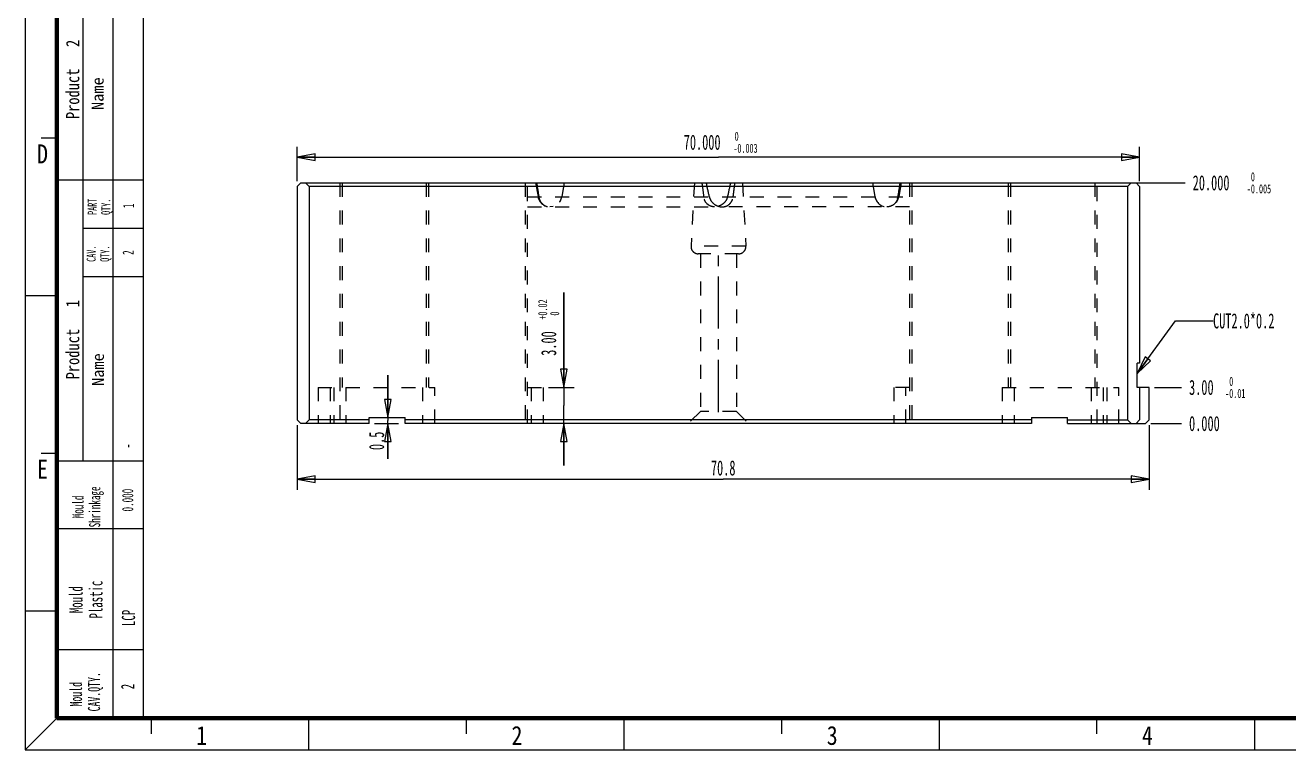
# Model space of a CAD drawing. Header units: millimetres. Extents: x 6 to 208, y 4 to 147.
# Drawn here: x 6.1 to 111.1, y 4 to 64.2 of the extents above; entities that cross this region are included whole.
import ezdxf
from ezdxf.enums import TextEntityAlignment as Align

# ---------------------------------------------------------------- set-up
doc = ezdxf.new("R2010")
doc.units = ezdxf.units.MM
doc.header["$LTSCALE"] = 11.55
doc.linetypes.add('CENTER', pattern=[0.6, 0.375, -0.075, 0.075, -0.075])
doc.linetypes.add('HIDDEN', pattern=[0.2, 0.1, -0.1])
doc.layers.get('0').update_dxf_attribs({"linetype": 'CONTINUOUS'})
for name, color, linetype in [('AXIS', 7, 'CONTINUOUS'), ('DEFAULT_2', 4, 'HIDDEN'), ('DIM', 7, 'CONTINUOUS'), ('NOTE', 7, 'CONTINUOUS')]:
    doc.layers.add(name, color=color, linetype=linetype)
doc.styles.get("Standard").update_dxf_attribs({"font": 'txt', "width": 0.6})
doc.styles.add('TEXTSTYLE_10', font='txt')
doc.styles.add('TEXTSTYLE_4', font='txt', dxfattribs={"width": 0.8})
doc.styles.add('TEXTSTYLE_5', font='txt', dxfattribs={"width": 0.85})
doc.dimstyles.new('DIMSTYLE_10', dxfattribs={"dimtxt": 1.25, "dimasz": 1.5, "dimexe": 1.75, "dimexo": 0.875, "dimtad": 0, "dimtih": 1, "dimtoh": 1, "dimdec": 3, "dimzin": 0, "dimdsep": 46, "dimtxsty": 'STANDARD', "dimblk": 'CLOSED', "dimblk1": 'CLOSED', "dimblk2": 'CLOSED', "dimcen": 0.09, "dimadec": 0, "dimazin": 0, "dimtol": 1, "dimtm": 0.005, "dimtfac": 0.6, "dimtdec": 3, "dimtofl": 0, "dimtmove": 0, "dimatfit": 3, "dimldrblk": 'CLOSED', "dimfxl": 1, "dimtolj": 1, "dimtzin": 0, "dimarcsym": 0})
doc.dimstyles.new('DIMSTYLE_2', dxfattribs={"dimtxt": 1.25, "dimasz": 1.5, "dimexe": 1.75, "dimexo": 0.875, "dimtad": 0, "dimtih": 1, "dimtoh": 1, "dimdec": 3, "dimzin": 0, "dimdsep": 46, "dimtxsty": 'STANDARD', "dimblk": 'CLOSED', "dimblk1": 'CLOSED', "dimblk2": 'CLOSED', "dimcen": 0.09, "dimadec": 0, "dimazin": 0, "dimtp": 0.1, "dimtm": 0.1, "dimtfac": 1, "dimtdec": 3, "dimtofl": 0, "dimtmove": 0, "dimatfit": 3, "dimldrblk": 'CLOSED', "dimfxl": 1, "dimtolj": 1, "dimtzin": 0, "dimarcsym": 0})
doc.dimstyles.new('DIMSTYLE_4', dxfattribs={"dimtxt": 1.25, "dimasz": 1.5, "dimexe": 1.75, "dimexo": 0.875, "dimtad": 1, "dimdec": 3, "dimzin": 0, "dimdsep": 46, "dimtxsty": 'STANDARD', "dimblk": 'CLOSED', "dimblk1": 'CLOSED', "dimblk2": 'CLOSED', "dimcen": 0.09, "dimadec": 0, "dimazin": 0, "dimtol": 1, "dimtm": 0.003, "dimtfac": 0.6, "dimtdec": 3, "dimtofl": 0, "dimtmove": 0, "dimatfit": 3, "dimldrblk": 'CLOSED', "dimfxl": 1, "dimtolj": 1, "dimtzin": 0, "dimarcsym": 0})
doc.dimstyles.new('DIMSTYLE_5', dxfattribs={"dimtxt": 1.25, "dimasz": 1.5, "dimexe": 1.75, "dimexo": 0.875, "dimtad": 1, "dimdec": 1, "dimzin": 0, "dimdsep": 46, "dimtxsty": 'STANDARD', "dimblk": 'CLOSED', "dimblk1": 'CLOSED', "dimblk2": 'CLOSED', "dimcen": 0.09, "dimadec": 0, "dimazin": 0, "dimtp": 0.3, "dimtm": 0.3, "dimtfac": 1, "dimtdec": 1, "dimtofl": 0, "dimtmove": 0, "dimatfit": 3, "dimldrblk": 'CLOSED', "dimfxl": 1, "dimtolj": 1, "dimtzin": 0, "dimarcsym": 0})
doc.dimstyles.new('DIMSTYLE_6', dxfattribs={"dimtxt": 1.25, "dimasz": 1.5, "dimexe": 1.75, "dimexo": 0.875, "dimtad": 1, "dimdec": 1, "dimzin": 0, "dimdsep": 46, "dimtxsty": 'STANDARD', "dimblk": 'CLOSED', "dimblk1": 'CLOSED', "dimblk2": 'CLOSED', "dimcen": 0.09, "dimadec": 0, "dimazin": 0, "dimtp": 0.1, "dimtm": 0.1, "dimtfac": 1, "dimtdec": 1, "dimtofl": 0, "dimtmove": 0, "dimatfit": 3, "dimldrblk": 'CLOSED', "dimfxl": 1, "dimtolj": 1, "dimtzin": 0, "dimarcsym": 0})
doc.dimstyles.new('DIMSTYLE_8', dxfattribs={"dimtxt": 1.25, "dimasz": 1.5, "dimexe": 1.75, "dimexo": 0.875, "dimtad": 1, "dimzin": 0, "dimdsep": 46, "dimtxsty": 'STANDARD', "dimblk": 'CLOSED', "dimblk1": 'CLOSED', "dimblk2": 'CLOSED', "dimcen": 0.09, "dimadec": 0, "dimazin": 0, "dimtol": 1, "dimtp": 0.02, "dimtfac": 0.6, "dimtofl": 0, "dimtmove": 0, "dimatfit": 3, "dimldrblk": 'CLOSED', "dimfxl": 1, "dimtolj": 1, "dimtzin": 0, "dimarcsym": 0})
doc.dimstyles.new('DIMSTYLE_9', dxfattribs={"dimtxt": 1.25, "dimasz": 1.5, "dimexe": 1.75, "dimexo": 0.875, "dimtad": 0, "dimtih": 1, "dimtoh": 1, "dimzin": 0, "dimdsep": 46, "dimtxsty": 'STANDARD', "dimblk": 'CLOSED', "dimblk1": 'CLOSED', "dimblk2": 'CLOSED', "dimcen": 0.09, "dimadec": 0, "dimazin": 0, "dimtol": 1, "dimtm": 0.01, "dimtfac": 0.6, "dimtofl": 0, "dimtmove": 0, "dimatfit": 3, "dimldrblk": 'CLOSED', "dimfxl": 1, "dimtolj": 1, "dimtzin": 0, "dimarcsym": 0})
doc.dimstyles.get("Standard").update_dxf_attribs({"dimtxt": 1.25, "dimasz": 1.5, "dimexe": 1.75, "dimexo": 0.875, "dimtad": 1, "dimdec": 3, "dimzin": 0, "dimdsep": 46, "dimtxsty": 'STANDARD', "dimblk": 'CLOSED', "dimblk1": 'CLOSED', "dimblk2": 'CLOSED', "dimcen": 0.09, "dimadec": 0, "dimazin": 0, "dimtol": 1, "dimtp": 0.001, "dimtm": 0.001, "dimtfac": 1, "dimtdec": 3, "dimtofl": 0, "dimtmove": 0, "dimatfit": 3, "dimldrblk": 'CLOSED', "dimfxl": 1, "dimtolj": 1, "dimtzin": 0, "dimarcsym": 0})

# ---------------------------------------------------------------- blocks, each defined once
blk = doc.blocks.new('_CLOSED')
at = {"color": 0, "linetype": 'ByBlock'}
for p, q in [((0, 0), (-1, 0.183)), ((-1, 0.183), (-1, -0.183)), ((-1, -0.183), (0, 0)), ((-1, 0), (0, 0))]:
    blk.add_line(p, q, dxfattribs=at)
blk = doc.blocks.new('*D8')
at = {"layer": 'DIM', "color": 2, "linetype": 'Continuous'}
for p, q in [((28.7, 51.27), (28.7, 54.13)), ((98.7, 51.27), (98.7, 54.13)), ((28.7, 53.26), (63.7, 53.26)), ((98.7, 53.26), (63.7, 53.26))]:
    blk.add_line(p, q, dxfattribs=at)
at = {"layer": 'DIM', "color": 2, "linetype": 'Continuous', "xscale": 1.5, "yscale": 1.5, "zscale": 1.5, "rotation": 180}
blk.add_blockref('_CLOSED', (28.7, 53.26), dxfattribs=at)
at = {"layer": 'DIM', "color": 2, "linetype": 'Continuous', "xscale": 1.5, "yscale": 1.5, "zscale": 1.5}
blk.add_blockref('_CLOSED', (98.7, 53.26), dxfattribs=at)
at = {"layer": 'DIM', "color": 2, "linetype": 'Continuous', "width": 0.6}
for s, height, p in [('70.000', 1.25, (62.35, 53.88)), (' 0', 0.75, (65.05, 54.63)), ('-0.003', 0.75, (65.95, 53.63))]:
    blk.add_text(s, height=height, dxfattribs=at).set_placement(p, align=Align.CENTER)
blk = doc.blocks.new('*D15')
at = {"layer": 'DIM', "color": 2, "linetype": 'Continuous'}
for p, q in [((28.7, 31), (28.7, 25.63)), ((99.5, 31), (99.5, 25.63)), ((28.7, 26.51), (64.1, 26.51)), ((99.5, 26.51), (64.1, 26.51))]:
    blk.add_line(p, q, dxfattribs=at)
at = {"layer": 'DIM', "color": 2, "linetype": 'Continuous', "xscale": 1.5, "yscale": 1.5, "zscale": 1.5, "rotation": 180}
blk.add_blockref('_CLOSED', (28.7, 26.51), dxfattribs=at)
at = {"layer": 'DIM', "color": 2, "linetype": 'Continuous', "xscale": 1.5, "yscale": 1.5, "zscale": 1.5}
blk.add_blockref('_CLOSED', (99.5, 26.51), dxfattribs=at)
at = {"layer": 'DIM', "color": 2, "linetype": 'Continuous', "insert": (64.1, 28.07), "char_height": 1.25, "width": 3, "attachment_point": 2, "line_spacing_factor": 0.9}
blk.add_mtext('70.8', dxfattribs=at)
blk = doc.blocks.new('*D16')
at = {"layer": 'DIM', "color": 2, "linetype": 'Continuous'}
for p, q in [((36.23, 31.64), (36.23, 35.14)), ((36.23, 35.14), (36.23, 31.39)), ((35.12, 31.14), (37.11, 31.14)), ((36.23, 28.21), (36.23, 31.39)), ((36.23, 31.14), (36.23, 28.21))]:
    blk.add_line(p, q, dxfattribs=at)
at = {"layer": 'DIM', "color": 2, "linetype": 'Continuous', "xscale": 1.5, "yscale": 1.5, "zscale": 1.5}
for p, rotation in [((36.23, 31.64), 270), ((36.23, 31.14), 90)]:
    blk.add_blockref('_CLOSED', p, dxfattribs=dict(at, rotation=rotation))
at = {"layer": 'DIM', "color": 2, "linetype": 'Continuous', "insert": (34.67, 30.46), "char_height": 1.25, "width": 2.25, "attachment_point": 3, "rotation": 90, "line_spacing_factor": 0.9}
blk.add_mtext('0.5', dxfattribs=at)
blk = doc.blocks.new('*D21')
at = {"layer": 'DIM', "color": 2, "linetype": 'Continuous'}
for p, q in [((50.85, 34.14), (50.85, 42.01)), ((50.85, 42.01), (50.85, 32.64)), ((49.57, 34.14), (51.72, 34.14)), ((50.85, 27.64), (50.85, 32.64)), ((50.85, 31.14), (50.85, 27.64))]:
    blk.add_line(p, q, dxfattribs=at)
at = {"layer": 'DIM', "color": 2, "linetype": 'Continuous', "xscale": 1.5, "yscale": 1.5, "zscale": 1.5}
for p, rotation in [((50.85, 34.14), 270), ((50.85, 31.14), 90)]:
    blk.add_blockref('_CLOSED', p, dxfattribs=dict(at, rotation=rotation))
at = {"layer": 'DIM', "color": 2, "linetype": 'Continuous', "width": 0.6}
for s, height, p in [('+0.02', 0.75, (49.47, 39.76)), (' 0', 0.75, (50.47, 39.76)), ('3.00', 1.25, (50.22, 36.76))]:
    blk.add_text(s, height=height, rotation=90, dxfattribs=at).set_placement(p)
blk = doc.blocks.new('*D22')
at = {"layer": 'DIM', "color": 2, "linetype": 'Continuous'}
blk.add_line((99.94, 34.14), (102.19, 34.14), dxfattribs=at)
at = {"layer": 'DIM', "color": 2, "linetype": 'Continuous', "width": 0.6}
for s, height, p in [('3.00', 1.25, (102.81, 33.51)), (' 0', 0.75, (105.81, 34.26)), ('-0.01', 0.75, (105.81, 33.26))]:
    blk.add_text(s, height=height, dxfattribs=at).set_placement(p)
blk = doc.blocks.new('*D23')
at = {"layer": 'DIM', "color": 2, "linetype": 'Continuous'}
blk.add_line((99.64, 31.14), (102.19, 31.14), dxfattribs=at)
at = {"layer": 'DIM', "color": 2, "linetype": 'Continuous', "insert": (102.81, 31.76), "char_height": 1.25, "width": 3.75, "attachment_point": 1, "line_spacing_factor": 0.9}
blk.add_mtext('0.000', dxfattribs=at)
blk = doc.blocks.new('*D24')
at = {"layer": 'DIM', "color": 2, "linetype": 'Continuous'}
blk.add_line((98.44, 51.14), (102.49, 51.14), dxfattribs=at)
at = {"layer": 'DIM', "color": 2, "linetype": 'Continuous', "width": 0.6}
for s, height, p in [('20.000', 1.25, (103.11, 50.51)), (' 0', 0.75, (107.61, 51.26)), ('-0.005', 0.75, (107.61, 50.26))]:
    blk.add_text(s, height=height, dxfattribs=at).set_placement(p)
blk = doc.blocks.new('*T35')
at = {"color": 0, "linetype": 'ByBlock', "lineweight": -2}
for p, q in [((0, 0), (7.0525, 0)), ((0, 0), (0, -67.9875)), ((2.0475, 0), (2.0475, -46.725)), ((4.55, 0), (4.55, -67.9875)), ((7.0525, 0), (7.0525, -67.9875)), ((2.0475, -4.025), (7.0525, -4.025)), ((2.0475, -8.05), (7.0525, -8.05)), ((0, -23.3625), (7.0525, -23.3625)), ((2.0475, -27.3875), (7.0525, -27.3875)), ((2.0475, -31.4125), (7.0525, -31.4125)), ((0, -46.725), (7.0525, -46.725)), ((0, -52.325), (7.0525, -52.325)), ((0, -62.3875), (7.0525, -62.3875)), ((0, -67.9875), (7.0525, -67.9875))]:
    blk.add_line(p, q, dxfattribs=at)

msp = doc.modelspace()

# ---------------------------------------------------------------- linework, layer by layer
at = {"color": 7, "linetype": 'Continuous'}
for p, q in [((6.108, 146.5281), (6.108, 4.0286)), ((8.7236, 54.8472), (7.4139, 54.8472)), ((29.0021, 51.137), (28.7021, 50.837)), ((28.7021, 50.837), (28.7021, 31.437)), ((29.0021, 51.137), (98.4021, 51.137)), ((29.7021, 50.837), (29.4021, 51.137)), ((29.7021, 50.837), (29.7021, 31.437)), ((97.7021, 50.837), (29.7021, 50.837)), ((98.0021, 51.137), (97.7021, 50.837)), ((97.7021, 50.837), (97.7021, 31.437)), ((98.7021, 50.837), (98.4021, 51.137)), ((98.7021, 50.837), (98.7021, 36.137)), ((8.7236, 41.7499), (6.1041, 41.7499)), ((98.7021, 36.137), (98.5021, 36.137)), ((98.5021, 34.137), (98.5021, 36.137)), ((99.5021, 34.137), (98.5021, 34.137)), ((98.7021, 34.137), (98.7021, 31.437)), ((99.5021, 31.437), (99.5021, 34.137)), ((34.6818, 31.137), (34.6818, 31.637)), ((34.6818, 31.637), (37.6818, 31.637)), ((37.6818, 31.137), (37.6818, 31.637)), ((89.7225, 31.637), (92.7225, 31.637)), ((89.7225, 31.637), (89.7225, 31.137)), ((92.7225, 31.137), (92.7225, 31.637)), ((28.7021, 31.437), (29.0021, 31.137)), ((34.6818, 31.137), (29.0021, 31.137)), ((29.4021, 31.137), (29.7021, 31.437)), ((34.6818, 31.437), (29.7021, 31.437)), ((89.7225, 31.437), (37.6818, 31.437)), ((89.7225, 31.137), (37.6818, 31.137)), ((92.7225, 31.437), (97.7021, 31.437)), ((92.7225, 31.137), (99.2021, 31.137)), ((97.7021, 31.437), (98.0021, 31.137)), ((98.4021, 31.137), (98.7021, 31.437)), ((99.2021, 31.137), (99.5021, 31.437)), ((8.7236, 28.6525), (7.4139, 28.6525)), ((8.7236, 15.5551), (6.1041, 15.5551)), ((8.7236, 6.6489), (6.1041, 4.0294)), ((16.582, 5.3392), (16.582, 6.6489)), ((29.6794, 4.0294), (29.6794, 6.6489)), ((42.7768, 5.3392), (42.7768, 6.6489)), ((55.8741, 4.0294), (55.8741, 6.6489)), ((68.9715, 5.3392), (68.9715, 6.6489)), ((82.0689, 4.0294), (82.0689, 6.6489)), ((95.154, 5.3392), (95.154, 6.6489)), ((108.2636, 4.0294), (108.2636, 6.6489)), ((6.108, 4.0286), (207.6723, 4.0286))]:
    msp.add_line(p, q, dxfattribs=at)
at = {"color": 7, "linetype": 'Continuous', "const_width": 0.35}
for points in [[(8.7236, 143.9094), (8.7236, 6.6489)], [(8.7236, 6.6489), (205.1841, 6.6489)]]:
    msp.add_lwpolyline(points, dxfattribs=at)
at = {"layer": 'AXIS', "color": 1, "linetype": 'CENTER'}
msp.add_line((63.7021, 32.087), (63.7021, 45.287), dxfattribs=at)
at = {"layer": 'DEFAULT_2', "color": 4, "linetype": 'HIDDEN'}
for p, q in [((32.2318, 51.1366), (32.2318, 31.137)), ((32.4318, 51.1366), (32.4318, 34.137)), ((39.4234, 51.1366), (39.4234, 34.137)), ((39.6234, 51.1366), (39.6234, 34.137)), ((47.6318, 51.1366), (47.6318, 31.137)), ((47.8318, 31.137), (47.8318, 51.1366)), ((48.5104, 51.137), (48.7173, 49.9633)), ((50.8939, 51.137), (50.687, 49.9633)), ((61.7021, 51.137), (61.426, 45.8684)), ((65.7021, 51.137), (65.9783, 45.8684)), ((76.5104, 51.137), (76.7173, 49.9633)), ((78.8939, 51.137), (78.687, 49.9633)), ((79.5725, 51.1366), (79.5725, 31.137)), ((79.7725, 51.1366), (79.7725, 31.137)), ((87.7809, 51.1366), (87.7809, 34.137)), ((87.9809, 51.1366), (87.9809, 34.137)), ((94.9725, 51.1366), (94.9725, 34.137)), ((95.1725, 31.137), (95.1725, 51.1366)), ((47.8318, 49.9633), (79.5725, 49.9633)), ((47.8318, 49.1366), (63.3868, 49.137)), ((49.7021, 49.1366), (49.7021, 49.1368)), ((49.9778, 49.1757), (49.7022, 49.137)), ((79.5725, 49.1366), (64.0175, 49.137)), ((77.7021, 49.1366), (77.7021, 49.1368)), ((65.9783, 45.8684), (61.426, 45.8684)), ((65.3791, 45.237), (62.0252, 45.237)), ((62.2021, 45.237), (62.2021, 32.137)), ((65.2021, 45.237), (65.2021, 32.137)), ((30.4318, 34.137), (30.4318, 31.137)), ((30.4318, 34.137), (40.1234, 34.137)), ((31.4318, 34.137), (31.4318, 31.137)), ((31.7318, 34.137), (31.7318, 31.137)), ((32.7318, 34.137), (32.7318, 31.137)), ((39.1234, 34.137), (39.1234, 31.137)), ((40.1234, 31.137), (40.1234, 34.137)), ((47.8318, 34.137), (49.1318, 34.137)), ((48.1318, 34.137), (48.1318, 31.137)), ((49.1318, 34.137), (49.1318, 31.137)), ((79.5725, 34.137), (78.2725, 34.137)), ((78.2725, 34.137), (78.2725, 31.137)), ((79.2725, 31.137), (79.2725, 34.137)), ((87.2809, 34.137), (96.9725, 34.137)), ((87.2809, 34.137), (87.2809, 31.137)), ((88.2809, 34.137), (88.2809, 31.137)), ((94.6725, 34.137), (94.6725, 31.137)), ((95.6725, 34.137), (95.6725, 31.137)), ((95.9725, 34.137), (95.9725, 31.137)), ((96.9725, 31.137), (96.9725, 34.137)), ((62.2021, 32.137), (61.2021, 31.137)), ((65.2021, 32.137), (62.2021, 32.137)), ((65.2021, 32.137), (66.2021, 31.137))]:
    msp.add_line(p, q, dxfattribs=at)
for centre, radius, start, end in [((394.5368, 103.8147), 349.927, 188.658167, 188.852602), ((313.8196, 84.1668), 253.6531, 187.4821, 187.749566), ((-196.0415, -6.1267), 264.9972, 12.219821, 12.47959), ((323.4458, -6.1267), 264.9972, 167.52041, 167.780179), ((-186.4153, 84.1668), 253.6531, 352.250434, 352.5179), ((-267.1325, 103.8147), 349.927, 351.147398, 351.341833), ((49.7021, 50.137), 1, 190, 350), ((77.7021, 50.137), 1, 190, 350), ((77.5394, 50.1329), 1.0997, 342.553402, 351.130988), ((64.0509, 50.3046), 1.1719, 235.409763, 240.037775), ((77.709, 50.062), 0.9243, 286.078359, 287.902337), ((62.0252, 45.837), 0.6, 177, 270), ((65.3791, 45.837), 0.6, 270, 3)]:
    msp.add_arc(centre, radius, start, end, dxfattribs=at)
for points, knots in [([(48.7783, 49.9633), (48.7984, 49.8342), (48.8793, 49.5963), (49.0757, 49.3639), (49.2574, 49.2432), (49.3986, 49.1821), (49.521, 49.1519), (49.6224, 49.1389), (49.6747, 49.1371), (49.7021, 49.1368)], [0, 0, 0, 0, 0.2904982, 0.54367406, 0.66023085, 0.77302401, 0.88380275, 0.93897178, 1, 1, 1, 1]), ([(63.3852, 49.137), (63.2718, 49.1371), (63.0462, 49.1759), (62.7586, 49.358), (62.5615, 49.6335), (62.4983, 49.8512), (62.4831, 49.9633)], [0, 0, 0, 0, 0.25478881, 0.50045985, 0.74575747, 1, 1, 1, 1]), ([(62.9516, 49.9633), (62.9789, 49.8374), (63.0896, 49.5955), (63.2795, 49.413), (63.3856, 49.3398)], [0, 0, 0, 0, 0.5000476, 1, 1, 1, 1]), ([(64.4527, 49.9633), (64.4273, 49.8463), (64.3283, 49.6211), (64.0743, 49.357), (63.7511, 49.1815), (63.5068, 49.137), (63.3852, 49.137)], [0, 0, 0, 0, 0.24839883, 0.49626715, 0.7476798, 1, 1, 1, 1]), ([(64.0191, 49.137), (64.1325, 49.1371), (64.358, 49.1759), (64.6457, 49.358), (64.8428, 49.6335), (64.906, 49.8512), (64.9212, 49.9633)], [0, 0, 0, 0, 0.25478881, 0.50045985, 0.74575747, 1, 1, 1, 1]), ([(78.5885, 49.8032), (78.5512, 49.6844), (78.4411, 49.4714), (78.2605, 49.3142), (78.1663, 49.2594)], [0, 0, 0, 0, 0.53341618, 1, 1, 1, 1]), ([(63.4656, 49.2893), (63.5493, 49.2411), (63.729, 49.1649), (63.9227, 49.137), (64.0191, 49.137)], [0, 0, 0, 0, 0.50025258, 1, 1, 1, 1]), ([(77.965, 49.1738), (77.9236, 49.1619), (77.8601, 49.1483), (77.7719, 49.1385), (77.7262, 49.1371), (77.7021, 49.1368)], [0, 0, 0, 0, 0.48547636, 0.72898473, 1, 1, 1, 1]), ([(78.1663, 49.2594), (78.1525, 49.2514), (78.0969, 49.2211), (78.0381, 49.1969), (77.9931, 49.1824)], [0, 0, 0, 0, 0.25324636, 1, 1, 1, 1])]:
    msp.add_open_spline(points, degree=3, knots=knots, dxfattribs=at)

# ---------------------------------------------------------------- block references
msp.add_blockref('*T35', (8.8437, 74.7491))

# ---------------------------------------------------------------- texts
at = {"color": 7, "linetype": 'Continuous', "char_height": 1.5717, "width": 1.335932, "line_spacing_factor": 0.9, "style": 'TEXTSTYLE_5'}
for s, insert, attachment_point in [('D', (7.0843, 54.3233), 1), ('E', (7.0843, 28.1286), 1), ('1', (20.7676, 6.0028), 2), ('2', (46.9623, 6.0028), 2), ('3', (73.157, 6.0028), 2), ('4', (99.3518, 6.0028), 2)]:
    msp.add_mtext(s, dxfattribs=dict(at, insert=insert, attachment_point=attachment_point))
at = {"layer": 'NOTE', "color": 2, "linetype": 'Continuous', "attachment_point": 1, "rotation": 90, "line_spacing_factor": 0.9}
for s, insert, char_height, width, style in [('Product   2', (9.4927, 56.4317), 1.1, 9.68, 'TEXTSTYLE_4'), ('Name', (11.6134, 57.1799), 1, 4, 'TEXTSTYLE_10'), ('Product   1', (9.4927, 34.8035), 1.1, 9.68, 'TEXTSTYLE_4'), ('Name', (11.6375, 34.2527), 1, 4, 'TEXTSTYLE_10')]:
    msp.add_mtext(s, dxfattribs=dict(at, insert=insert, char_height=char_height, width=width, style=style))
for s, insert, char_height, width in [('PART\\PQTY.', (11.2888, 48.4692), 0.75, 1.8), ('1', (14.2154, 49.0373), 0.925, 0.555), ('CAV.\\PQTY.', (11.208, 44.5713), 0.75, 1.8), ('2', (14.1869, 45.1463), 0.925, 0.555), ('-', (14.1253, 29.0809), 0.925, 0.555), ('  Mould\\PShrinkage', (10.0224, 22.5047), 0.925, 4.995), ('0.000', (14.1476, 23.8247), 0.925, 2.775), (' Mould\\PPlastic', (9.7708, 14.9292), 1.1, 4.62), ('LCP', (14.1288, 14.3025), 1.1, 1.98), (' Mould\\PCAV.QTY.', (9.8168, 7.2104), 1, 4.8), ('2', (14.0583, 9.0531), 1.1, 0.66)]:
    msp.add_mtext(s, dxfattribs=dict(at, insert=insert, char_height=char_height, width=width))
at = {"layer": 'NOTE', "color": 2, "linetype": 'Continuous', "insert": (104.8014, 40.2879), "char_height": 1.25, "width": 7.5, "attachment_point": 1, "line_spacing_factor": 0.9}
msp.add_mtext('CUT2.0*0.2', dxfattribs=at)

# ---------------------------------------------------------------- dimensions: what is measured, and where the dimension line sits
at = {"layer": 'DIM', "color": 2, "linetype": 'Continuous'}
dim = msp.add_linear_dim(base=(98.7021, 53.2551), p1=(28.7021, 50.3995), p2=(98.7021, 50.3995), dimstyle='DIMSTYLE_4', dxfattribs=at)
dim.commit()
dim.dimension.update_dxf_attribs({"geometry": '*D8', "text_midpoint": (63.7021, 53.2551), "dimtype": 160})
for feature_location, offset, origin, dimstyle, picture, middle in [((98.4396, 51.137), (4.0467, 0), (98.0021, 31.137), 'DIMSTYLE_10', '*D24', (106.7113, 51.137)), ((99.9396, 34.137), (2.2484, 0), (99.2021, 31.137), 'DIMSTYLE_9', '*D22', (105.4381, 34.137)), ((99.6396426361, 31.1369894802), (2.5484277829, 0), (99.2021426361, 31.1369894802), 'DIMSTYLE_2', '*D23', (104.688070419, 31.1369894802))]:
    dim = msp.add_ordinate_dim(feature_location=feature_location, offset=offset, dtype=0, origin=origin, dimstyle=dimstyle, override={"dimtad": 1, "dimtih": 0, "dimtoh": 0}, dxfattribs=at)
    dim.commit()
    dim.dimension.update_dxf_attribs({"geometry": picture, "text_midpoint": middle})
for base, p1, p2, angle, dimstyle, picture, middle in [((50.8454, 34.137), (37.6818, 31.137), (48.6943, 34.137), 90, 'DIMSTYLE_8', '*D21', (50.8454, 39.387)), ((36.2316, 31.137), (37.6818, 31.637), (34.2443, 31.137), 270, 'DIMSTYLE_6', '*D16', (36.2316, 29.3326)), ((28.7021, 26.5061), (99.5021, 31.8745), (28.7021, 31.8745), 180, 'DIMSTYLE_5', '*D15', (64.1021, 26.5061))]:
    dim = msp.add_linear_dim(base=base, p1=p1, p2=p2, angle=angle, dimstyle=dimstyle, dxfattribs=at)
    dim.commit()
    dim.dimension.update_dxf_attribs({"geometry": picture, "text_midpoint": middle, "dimtype": 160})

# ---------------------------------------------------------------- leaders
at = {"layer": 'NOTE', "color": 2, "linetype": 'Continuous', "annotation_type": 0, "has_hookline": 1, "hookline_direction": 1, "text_width": 6.0357}
msp.add_leader([(98.5021, 35.2913), (101.6764, 39.6629), (104.8014, 39.6629)], dimstyle='STANDARD', override={"dimtad": 0}, dxfattribs=at)

doc.saveas('drawing.dxf')
